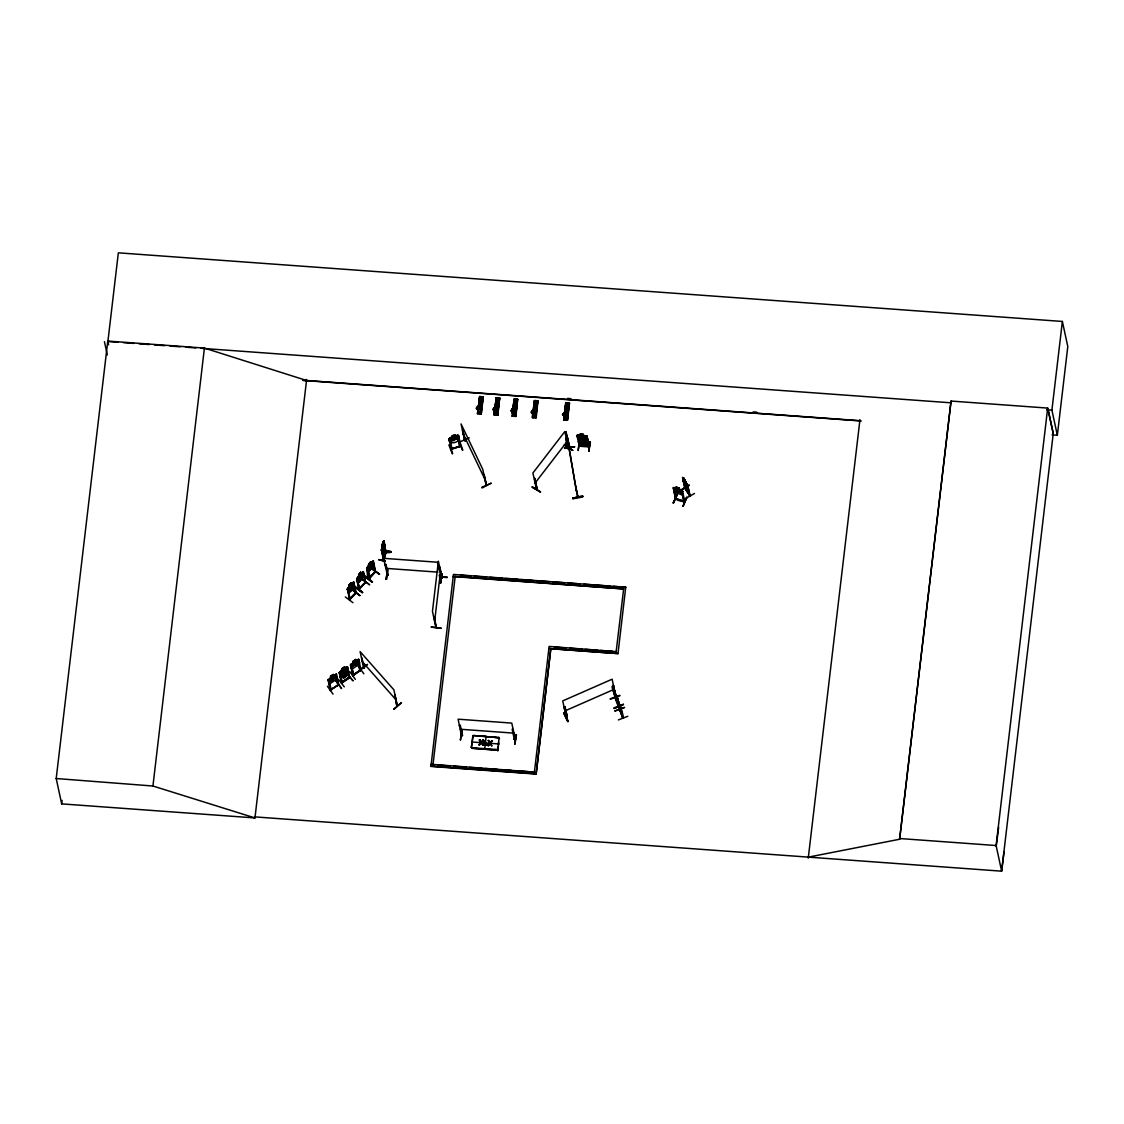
<?xml version="1.0" encoding="UTF-8"?>
<svg xmlns="http://www.w3.org/2000/svg" width="1124" height="1124" viewBox="0 0 1124 1124"><rect width="100%" height="100%" fill="white"/><g stroke="black" fill="none" stroke-linecap="round" stroke-linejoin="round"><path stroke-width="1.5" d="M383.481 560.497L385.771 551.547L383.972 543.187M385.827 552.291L383.41 560.328L383.663 559.302M386.122 551.364L385.462 552.123L385.574 551.266M382.582 550.76L382.778 547.318L382.005 547.809L383.27 542.723L383.101 546.067L383.916 545.533L383.003 546.938C378.704 556.928 405.005 550.886 381.022 550.31M484.261 743.217L487.071 744.13M485.371 742.374L485.175 740.758L484.444 740.997L485.203 740.899M484.093 744.229C485.161 743.638 487.886 744.58 486.804 744.65M462.737 430.787C461.697 426.432 466.095 444.373 464.493 439.976M486.509 484.894L486.256 484.205M486.214 484.444L484.023 474.483L486.537 485.02M578.031 497.075L575.685 486.299M577.947 496.78L577.82 496.007M485.189 741.84L484.402 741.924L485.231 742.261A7.404 6.856 -12.2 0 1 484.556 744.594L485.596 744.552A8.458 7.826 -12.2 0 0 486.509 745.1M441.128 628.035L431.026 627.066L441.086 628.372M384.015 544.676L382.553 550.549L381.963 545.056M567.198 716.62L566.103 717.098M615.643 695.419L614.702 695.77M341.345 682.563L342.174 682.001M339.434 672.321L341.541 683.252L349.719 677.617L341.696 682.844M342.272 682.451L339.996 672.377L339.251 672.897L341.752 683.181M346.796 668.092C346.698 664.481 349.775 680.034 348.623 677.674L341.26 682.577L349.522 676.929M349.002 677.744L349.438 676.985M383.439 560.483L381.556 549.72L387.344 574.898L388.159 574.856L387.106 574.097M383.551 541.375L381.935 545.112L381.542 549.819L383.888 540.855M578.509 437.615L587.473 438.501L577.553 437.995L578.579 437.559M578.27 441.311L579.619 442.561L587.318 443.081L588.189 441.83M579.31 437.826L581.178 438.936L578.734 438.838L587.697 439.723M580.996 438.866C577.834 435.367 585.815 435.283 584.185 439.217L585.927 439.737M584.058 437.967L585.716 438.416L584.297 439.077M586.433 439.315L584.199 439.119M587.318 443.081L579.562 442.505L578.143 450.555L579.296 441.142M587.543 444.303L588.302 443.025L587.459 444.261L579.787 443.811L587.557 444.205M331.046 689.167L330.287 690.038L338.338 684.642M338.254 684.277L337.888 685.514L338.647 685.064L336.441 674.077L328.194 679.528L330.526 690.417L331.13 689.616M338.76 684.966L336.68 676.297M352.655 675.187L353.47 674.864M353.568 675.131L351.938 668.134M360.846 669.482L360.102 670.269M361.029 670.213L352.739 675.65L350.533 664.762L358.781 659.31L359.469 662.767M386.024 564.487L385.082 564.754L386.024 564.487L388.258 574.87M386.08 579.296L387.611 569.713L386.122 579.267M386.642 579.338L387.569 569.727M433.864 616.584L436.281 627.599L434.215 616.612M441.648 577.792C440.243 575.924 438.149 555.031 441.746 577.427M440.032 567.325L439.596 568.14M439.217 575.052L440.088 578.748L439.849 577.933M440.102 578.691L439.962 577.947M442.097 573.858L440.51 583.244L441.69 573.816M436.056 626.532L436.337 627.052M440.594 583.216L441.577 573.647M442.111 578.214L442.224 577.005M440.369 577.019L447.141 577.062L440.411 576.64M460.334 725.359L459.393 725.626L460.334 725.359L462.456 735.813L461.458 735.658L458.114 719.191L511.771 723.097L515.326 739.578C515.747 738.454 511.364 727.116 513.05 729.518M461.894 730.6L460.39 740.168L461.852 730.755M461.669 735.728L461.416 734.97M462.4 735.363L461.711 735.251M462.54 735.04L461.557 735.672M514.342 739.55L512.179 729.139M516.422 734.745L514.82 744.116L516.408 734.731M514.82 744.116L515.846 734.506M306.655 379.448L254.951 817.935L61.679 803.885L56.2 778.525L107.778 341.064L204.413 348.089L306.529 380.474L303.044 380.235L859.846 420.685M61.679 803.885L62.101 800.4M1004.027 852.147L1001.639 871.17L255.078 816.909L254.951 817.935L152.934 786.013L204.413 348.089M434.623 621.375L440.538 571.231M536.148 774.085L550.858 648.408L536.148 774.085L430.928 766.442L453.464 574.434L625.829 587.262L613.437 586.363M433.021 764.432L455.192 576.401L455.403 577.343M477.883 406.284L477.405 406.354M477.152 408.813L477.138 408.953A2.262 0.815 6.7 0 1 477.321 407.661L477.335 407.534A2.262 0.815 6.7 0 0 477.152 408.813L478.304 412.213L480.538 412.368L480.313 409.052A2.262 0.815 6.7 0 0 479.569 407.689L479.555 407.829A2.262 0.815 6.7 0 1 480.299 409.178L480.313 409.052M480.651 413.857L482.126 396.842L483.025 396.8L481.255 413.913L483.306 396.927L479.653 396.491L478.164 413.702M478.669 406.888L479.667 396.575L477.447 413.646L481.311 413.899M478.894 406.902L480.327 396.617L478.979 406.466M479.105 406.86L480.327 396.617M479.189 412.311L479.217 413.182L479.442 411.974M479.681 412.887C477.054 411.918 480.369 415.023 479.695 412.733M483.292 396.927L482.365 396.758L480.131 413.815M483.025 396.814L480.777 413.871M493.872 407.633L495.796 407.914M493.787 410.021L493.773 410.162A2.262 0.815 6.7 0 1 493.942 408.869L493.956 408.743A2.262 0.815 6.7 0 0 493.787 410.021L494.925 413.421L497.159 413.576L496.948 410.26A2.262 0.815 6.7 0 0 496.204 408.897L496.176 409.038A2.262 0.815 6.7 0 1 496.934 410.386L496.948 410.26M494.054 414.854L496.274 397.699L499.646 398.022L497.848 415.107L494.068 414.854L496.302 397.784L497.229 397.952L495.754 409.839M496.274 397.699L494.504 414.882L495.234 414.925L494.532 414.686M495.979 414.32L496.063 413.702M496.316 414.096L495.445 414.756L496.471 414.826L496.33 413.941M498.775 398.051L499.66 398.051L498.761 398.051L497.454 415.093M498.972 398.008L496.808 415.051L497.918 415.121M499.281 398.079L497.37 414.897M497.426 415.079L499.646 398.008L497.623 415.037M472.825 736.065L471.406 747.362L473.162 735.489L499.098 737.78M513.64 408.996L514.202 410.344A2.262 0.815 6.7 0 1 514.975 411.567L515.185 414.897L512.951 414.728L511.799 411.468A2.262 0.815 6.7 0 1 511.968 410.176L511.799 409.038M511.799 411.468L511.813 411.328A2.262 0.815 6.7 0 1 511.982 410.049L511.968 410.176M512.783 416.217L512.488 412.761M513.865 411.145L515.27 399.259L514.089 399.175L512.881 409.361L514.3 399.006L517.672 399.343L515.916 416.428L512.137 416.175L512.727 412.677M512.53 416.189L514.132 399.189L514.975 399.146L513.78 411.145M514.736 399.217L513.246 416.245L512.08 416.161M513.415 411.117L514.975 399.146M514.202 410.344L514.23 410.218A2.262 0.815 6.7 0 1 514.961 411.693L514.975 411.567M513.865 415.641L514.188 414.545M514.328 415.402C511.827 414.349 514.75 417.468 514.356 415.248M517.265 399.399L514.806 416.344L515.719 416.358L517.518 399.413M515.003 416.302L517.026 399.273M515.691 416.344L517.307 399.385L515.396 416.203M484.739 744.495L484.514 740.688M484.613 742.444L484.458 743.273M484.163 744.566L484.992 740.885M484.683 743.133L484.163 744.074M485.161 742.444L485.666 743.245L485.723 742.205M533.352 410.443L532.312 410.344M532.073 412.803L532.059 412.944A2.262 0.815 6.7 0 1 532.228 411.651L532.242 411.524A2.262 0.815 6.7 0 0 532.073 412.803L533.212 416.203L535.446 416.358L535.235 413.042A2.262 0.815 6.7 0 0 534.49 411.693L533.9 410.457M532.593 417.594L533.478 417.721L534.35 400.65L532.355 417.636L534.56 400.481L537.946 400.804L536.204 417.903L532.818 417.468M533.015 417.678L535.235 400.608L534.041 412.62M533.816 412.55L534.827 400.692M535.235 413.042L535.221 413.168A2.262 0.815 6.7 0 0 534.476 411.82L534.49 411.693M534.251 416.723L534.392 415.992L534.378 416.849M534.617 416.723L534.757 417.608L533.577 416.793L534.771 417.454M538.213 400.917L537.047 400.832L535.755 417.875M537.553 400.875L535.712 417.861M537.75 400.889L535.656 417.678M499.07 737.639L497.904 750.621L497.735 747.53M497.525 750.565L497.96 746.462M497.904 750.621L498.157 747.558M498.48 744.819L498.48 742.374M563.363 415.079L563.349 415.22A2.262 0.815 6.7 0 1 563.531 413.927L563.546 413.801A2.262 0.815 6.7 0 0 563.363 415.079L564.515 418.479L566.749 418.634L566.538 415.318A2.262 0.815 6.7 0 0 565.779 413.955L565.765 414.096A2.262 0.815 6.7 0 1 566.524 415.444L566.538 415.318M563.644 419.898L564.824 419.983L563.658 419.912L565.892 402.842L566.805 403.01L565.344 414.897M567.086 420.151L569.222 402.996L567.48 420.179L569.531 403.193L565.864 402.757L563.7 419.926M564.093 419.94L566.819 403.01M565.119 414.826L566.131 402.968M565.541 418.929L565.793 418.367M565.498 418.212L565.667 418.845M565.892 419.154L564.894 418.929L565.035 419.814L566.06 419.884L565.92 418.999M564.122 419.744L567.522 420.165L566.356 420.095L568.561 403.066L569.517 403.193M566.341 420.081L569.236 403.066M616.261 651.625L549.116 646.441L534.195 773.944M577.764 438.697L577.062 435.283L579.253 446.116L589.327 446.467M578.115 435.775L577.16 436.028L578.115 435.775L580.279 446.214M581.909 442.73L580.04 441.634L578.818 435.522L580.377 435.241L579.998 433.85L583.3 434.089L583.454 435.452L586.953 436.098L589.229 446.86L586.967 436L578.017 434.918M580.11 445.385L579.366 446.116L589.299 446.79M586.11 436.674L587.051 436.421L586.11 436.674L588.442 446.312M587.669 439.414L586.728 440.411L587.683 439.315M579.352 445.764C581.782 447.493 591.294 445.048 588.203 446.762M589.819 441.718L588.765 451.328L589.875 441.732M590.409 441.957L588.892 451.314L589.945 441.901M550.69 648.703L618.003 653.606L625.759 586.953M619.619 709.399L619.591 709.623C609.124 669.23 626.194 729.04 614.968 697.597M618.86 706.083L615.278 697.105M616.289 695.278L618.017 704.987M808.254 858.146L859.958 419.659M808.381 857.12L899.621 839.249L951.044 401.057L1047.68 408.082L1053.23 433.709L1001.639 871.17L996.103 845.529L1047.68 408.082M899.621 839.249L951.044 401.057M1052.092 434.862L1057.347 435.255L1051.909 410.148L1062.377 321.45L118.343 252.83L107.89 341.541L118.231 342.286M1057.347 435.255L1067.8 346.557L1062.377 321.45M996.257 846.26L998.646 827.25M622.808 718.039C615.123 686.076 629.651 736.332 619.984 710.382L617.61 699.311M622.513 717.351L620.757 707.165M486.875 744.018L484.809 743.484M536.274 488.785L537.202 488.28L536.584 489.46L532.874 473.049L564.824 431.574L568.379 447.633L567.718 448.504L568.575 448.012M385.251 560.918L378.69 559.611L385.181 561.55M451.089 449.15L460.531 445.778M451.005 448.785L459.955 446.523L457.651 436.421L458.395 435.817M455.122 436.056L458.452 435.325C459.604 440.987 461.276 445.497 459.927 446.467M459.604 446.186L460.573 445.849M484.261 743.793L484.767 743.329M364.429 667.74L364.021 668.373L363.783 667.15M363.895 667.192L364.443 668.162L363.319 662.963M396.702 705.366L394.875 695.053L396.8 705.408M394.875 695.053L397.165 705.535M532.284 486.762L540.461 491.876M353.99 587.388L353.737 581.937L352.936 582.485M382.694 542.948L382.244 544.775M386.136 551.519L383.832 560.764L381.893 549.791M383.734 542.4L383.453 541.346M441.788 576.879L441.606 577.862M535.881 408.124L536.092 407.225M566.089 409.403L566.131 410.316M498.143 748.893L497.876 749.947M484.908 744.397L485.343 743.442L486.032 744.51A1.728 1.602 -12.2 0 0 485.287 744.074L485.413 743.442M368.588 578.467L369.529 578.073M374.643 572.257L375.163 571.231M365.497 582.091L364.64 582.934L365.581 582.063M372.55 581.951L364.935 575.755M566.384 716.986C568.238 717.126 565.386 710.747 564.866 706.631L564.037 707.01L566.384 717.421L562.717 700.898L612.144 679.205L616.064 698.215L614.983 695.545M567.17 717.014L566.819 716.269M616.992 700.716L613.901 691.808M615.685 695.32L614.758 695.7M615.924 696.22L614.477 692.581M569.376 447.338L569.629 448.729L565.99 431.658L577.666 497.342L577.427 496.049M339.982 674.85L340.656 672.897M340.066 674.793L340.713 672.967L346.993 668.583L340.642 672.981M347.513 672.026L348.257 670.157M343.649 670.592L345.658 667.979L344.253 670.578L346.276 670.719M336.399 679.247L337.06 677.449M351.362 663.75L350.533 664.762L351.32 668.162L352.43 668.822L358.893 664.565L359.413 662.682M358.893 664.565L359.568 662.71M685.528 488.209C681.228 484.795 699.198 507.922 684.994 487.451M687.495 484.95C694.491 518.529 682.394 462.849 690.15 495.67M451.258 449.08L451.918 448.757M460.657 446.2L451.244 449.488L449.01 439.062L449.881 438.767L452.101 449.249L452.073 448.406M679.037 488.041L679.36 489.376C689.855 493.534 668.625 485.273 676.381 488.392L676.044 486.987L679.135 488.041L681.439 492.523L677.224 492.003L675.468 490.486L674.976 488.181L676.423 488.294M674.26 489.095L673.543 488.49L676.606 498.592M676.269 488.322L676.002 487.085M683.252 494.181L682.563 495.08L675.369 492.509M673.164 502.92L677.435 494.223L673.164 502.892M673.585 503.032L677.294 494.153M681.776 491.652L682.76 491.638L681.776 491.652L684.01 501.824L684.853 502.063L682.479 490.752M675.594 498.564L684.923 501.683L683.884 501.374M683.996 501.023L684.01 501.824L681.903 491.343M683.041 506.095L686.806 497.229L683.097 506.109M683.083 506.306L686.862 497.258M338.436 679.388L344.295 686.862M333.041 694.112L327.407 686.244M621.277 710.635L618.059 702.064M536.204 488.828L537.188 488.336M536.274 489.193L536.963 488.406L536.752 489.319M567.634 448.139L568.66 447.816L566.145 437.672L568.07 448.602L568.168 447.31M383.72 559.766L381.57 549.734M453.984 438.079L456.358 436.028L454.672 438.135L457.089 438.824L454.096 438.627L451.595 440.734L453.379 438.585L451.103 437.854L454.096 438.093M348.862 592.798C358.935 580.125 352.36 593.008 347.948 592.474L347.794 587.908L353.737 581.937L356.083 592.826L349.353 599.654L349.775 598.628M357.376 577.497L356.814 578.762L359.006 589.622L365.567 582.415L363.389 571.596L357.418 577.553M366.761 568.182L373.28 561.115M452.213 437.18L450.738 438.135L451.23 440.439L453.014 440.875L457.313 438.332L456.808 436.028L455.15 436.154L454.939 434.749L451.806 435.831L452.213 437.18L449.923 437.812C446.298 443.235 454.981 444.444 458.395 440.341L459.168 438.641L458.48 435.424L457.215 435.339M458.395 440.341L459.168 438.641M464.535 440.172L461.051 423.917L482.758 469.298L486.2 485.512M485.793 484.416L486.594 485.259M613.016 689.433L616.444 697.92M568.154 721.482L564.023 712.813M348.609 677.561L349.325 677.013M383.439 541.431L383.916 540.742L385.799 551.448M479.878 403.137L479.808 403.895M496.429 404.57L497.82 404.514M368.658 578.396L369.065 579.015L375.585 571.737M375.599 571.821L373.351 561.017L372.381 561.424M349.986 598.952L347.611 589.018L349.353 599.654M355.058 592.896L355.507 592.25M358.753 589.271L365.539 582.513M359.554 588.653L358.584 588.976L364.738 582.752M365.651 582.429L363.502 573.83M618.045 705.184L618.776 705.788L615.643 698.032M449.417 444.879L452.705 453.506M358.992 575.895L357.98 577.497L358.486 579.801L359.792 579.605L362.729 575.193L362.223 572.889L361.043 573.662L360.748 572.242L358.556 574.631L358.823 575.867L358.64 574.589L360.748 572.242M368.953 565.316L367.941 566.918L368.433 569.222L371.805 566.791L372.676 564.613L372.184 562.309L371.004 563.082L370.653 561.789M620.364 710.143L617.483 699.451M622.499 717L622.851 717.843M684.741 488.125L682.521 477.335L685.134 480.665M349.1 599.218L355.802 592.531L353.568 582.555L352.964 583.216L355.367 593.107M372.255 582.33L364.64 576.303L372.269 582.26M345.349 596.97L352.978 602.717M362.265 592.854L354.678 586.84L362.574 592.292M354.959 586.307L362.616 592.503M362.56 592.306L354.65 586.911M440.018 578.326L441.044 578.382L439.835 578.312M348.665 672.503L341.71 677.786M348.819 672.545L346.136 674.779M343.846 677.856L343.522 676.55L342.075 677.069L341.57 674.765L342.722 672.84L346.81 671.14L346.473 676.086L343.705 677.884L343.438 676.648L340.628 678.081L339.504 672.405L342.019 670.143L341.696 668.822L344.408 666.953L344.647 668.373L346.094 667.853L346.599 670.157L342.932 673.824L341.359 673.768L340.853 671.464L341.851 668.878M537.188 488.673L534.729 478.445L536.794 489.347M534.476 479.33L535.01 478.627M565.892 438.571L566.426 437.854M572.622 450.373L564.417 445.09L572.608 450.12M535.052 483.095L567.002 441.62M465.28 440.777L462.695 429.874M479.428 739.845C483.812 746.631 477.307 738.889 480.229 739.901L481.311 742.163L482.786 740.084C486.074 739.62 477.672 746.027 483.559 740.14M491.595 740.73C491.23 742.739 487.985 744.819 492.368 740.786M482.969 745.114L481.1 742.978L478.838 745.015L480.763 742.444M479.597 745.071L481.1 742.978M491.792 745.76L489.909 743.61L488.406 745.718L487.605 745.451L489.586 743.09L487.605 745.451M488.406 745.718L489.909 743.61M366.564 568.716C373.941 577.862 366.087 585.857 367.436 568.266M372.466 562.225C373.393 560.033 374.573 573.746 375.023 572.425M371.623 568.646L379.631 574.209L371.707 568.519M369.346 577.764L375.247 571.596M367.365 566.974L370.709 561.663L371.004 563.082M370.794 561.733L368.517 564.051M359.132 589.482L356.589 579.282L357.193 578.621L359.554 588.554M362.532 572.818L363.403 572.369L365.075 583.019M347.611 589.018L347.007 589.678M353.217 583.426L353.568 582.555M357.446 578.832L356.589 579.282M367.014 569.348L373.632 562.197M358.43 582.401C360.411 582.625 365.75 571.189 363.474 576.907L358.387 582.499L356.73 578.691M368.433 571.976L373.604 566.398L373.983 564.262L373.519 566.398C373.505 568.66 365.82 572.299 368.475 571.877M349.55 599.893L356.013 592.854M359.736 595.636L352.135 589.636L359.722 595.397M361.675 579.015L369.684 584.831L361.717 578.986M619.535 709.033L622.893 718.11M511.785 409.178L513.373 409.038M514.834 405.413L514.708 406.691M514.694 406.621L515.747 406.438L515.41 405.385M567.184 410.401L566.777 409.094M472.853 736.206L473.724 735.672M497.96 749.343L497.651 750.073M564.417 444.837L572.692 450.232M361.029 669.834L352.796 675.664L353.259 674.442M388.159 574.856L387.063 574.42L387.963 574.589M440.032 578.312L440.973 578.017M440.875 578.734L440.172 574.786M514.469 739.086L515.368 739.255L514.132 739.128M515.185 739.606L514.314 739.508M349.704 671.52L355.353 679.374M536.907 488.49L534.729 478.445M449.164 438.683L450.022 437.938M680.526 490.275L678.854 490.963L681.214 493.085L678.25 491.005L675.847 491.3L677.575 490.542L675.299 488.49L678.179 490.471L680.498 490.303L689.251 485.287L680.554 490.415L689.209 485.147M369.403 578.031L367.534 569.727M359.216 588.681L357.544 580.293M379.252 574.364L371.58 568.449M352.135 589.383L359.821 595.509M684.066 501.304L684.586 501.683M361.689 657.484L364.457 667.979M365.946 665.113L359.385 670.241L367.534 664.368L359.736 670.649M395.451 695.686L394.608 695.264M393.962 709.37L401.451 702.641L393.709 709.075M369.037 578.551L375.5 571.371M369.108 578.916L366.761 568.042M355.437 593.472L353.315 584.887M582.401 437.306L579.801 438.29L581.642 436.983L579.239 435.452L582.274 436.814L584.789 435.817L583.005 437.081L585.52 438.669L582.71 439.484L579.745 438.177L582.12 439.723L580.279 441.058L582.878 440.032L585.983 441.409L583.482 439.807L585.309 438.571L584.48 438.444M343.789 677.786L346.473 676.086M344.731 668.274L346.487 667.066L339.406 672.447M340.207 672.644L339.251 672.897M343.691 670.663L341.134 671.098L343.129 671.351L342.089 673.782M347.457 671.941L341.232 676.409L347.597 672.026M346.782 673.669L353.091 680.863L346.782 673.431M330.582 676.03L333.392 674.302L333.575 675.636L335.036 675.145L335.542 677.449L331.805 681.046L330.217 680.961L330.582 676.03L330.849 677.266M352.922 661.263L355.676 659.451L355.915 660.87L357.39 660.378L357.882 662.682L356.73 664.579L352.571 666.195L352.992 661.348M338.366 684.685L330.386 690.403L328.11 680.048L328.868 679.542M335.556 675.117L336.512 674.892L335.753 675.384L337.973 685.443L331.06 689.265M351.208 664.776L350.449 665.282L351.405 665.043L353.554 675.229M358.106 660.617C358.809 656.936 358.992 674.709 360.748 669.539M353.414 674.498L359.933 670.199M341.513 688.562L335.837 680.694L341.527 688.324M363.853 673.796L358.177 665.928M486.608 745.001L486.566 744.945A8.458 7.826 -12.2 0 1 485.554 744.383M568.182 721.285L563.981 713.023M567.732 721.678L563.644 713.178M586.208 440.72L581.684 441.409L579.829 440.327M585 442.926L586.433 442.041L585.197 435.986L583.454 435.452M480.805 404.233L480.369 402.842L480.229 404.261M497.426 405.441L497.806 404.443M514.68 405.581L515.424 405.455M497.777 749.525L471.715 747.769M682.956 477.714C694.393 497.763 677.983 466.783 685.781 482.126M685.204 488.434L682.647 478.037L683.42 478.571M683.322 478.796L684.094 479.512M683.926 482.73L683.237 480.636L687.958 488.828M687.551 485.175L686.848 483.826M685.724 498.48L694.463 493.464M675.538 498.143L676.522 498.382M684.755 502.007C673.964 499.604 675.482 500.405 674.4 488.785M448.982 445.048L452.284 453.857M349.114 678.151L347.681 672.855M362.532 572.004L363.389 571.596M511.884 409.08L512.797 408.939M459.997 441.858L469.284 437.84M484.402 475.255L483.699 474.637M491.033 483.208L481.789 487.31L482.056 487.985L491.062 483.264M564.178 707.305L564.866 706.631M615.292 697.47L612.622 685.682L613.465 685.317L615.938 696.36L613.802 691.752L616.345 699.325L613.704 690.824M613.606 685.612L612.622 685.682M613.732 691.218L618.369 699.465L613.746 690.993M566.468 717.351L567.283 716.929L565.007 706.926M615.769 695.644L614.617 695.405M564.88 710.944L614.308 689.251M578.748 438.725L577.778 439.217L578.804 438.782M577.048 435.381L578.073 434.96M616.64 699.648L615.306 697.147M613.718 692.721C608.168 675.496 619.24 700.702 613.156 688.422M612.861 687.452L616.05 695.573L614.87 692.173M613.929 692.412L613.409 690.248L616.739 699.1M616.612 696.065L615.966 695.405M610.192 698.819L619.689 695.278M610.346 699.198L619.886 695.756M615.32 698.468L613.479 688.127M613.887 707.909L623.356 704.27M618.228 701.236L620.574 708.443L618.341 701.306M619.043 702.893L620.603 707.418L619.31 704.13M618.86 704.088L620.42 708.232L620.125 705.956M621.052 707.951L620.434 707.277M624.508 707.403L614.968 710.916M627.838 716.269L618.355 719.936M449.965 437.91L457.243 435.283M459.042 441.353L462.357 450.162M482.126 396.842L480.749 413.688M477.433 413.646L478.36 410.274L477.911 413.477M494.953 414.812L497.244 397.952M569.053 403.165L566.96 419.954M564.529 419.87L565.695 402.94M497.019 404.12L496.443 405.104L497.412 405.371M613.802 691.148L617.989 699.62M346.389 667.052L347.541 666.841L348.721 672.588M346.459 667.122L347.457 666.911L349.69 677.758M579.324 438.009L580.883 437.7M579.548 439.329L581.108 439.02M358.753 659.465L357.727 659.507M335.345 674.344L336.498 674.161M569.938 447.816L567.297 437.756L569.98 448.673M564.543 448.069L574.631 446.776L564.543 448.054M564.613 448.448L574.631 446.776M572.931 498.719C581.431 494.588 590.55 496.274 572.931 498.691M572.818 498.072L582.794 496.232M582.85 496.527L572.804 497.988M459.576 441.367L462.863 450.19M451.342 449.445L451.174 448.617M479.667 396.575L480.594 396.744M496.934 397.882L494.293 414.77M516.843 399.371L517.953 399.442M477.602 406.438L478.726 406.523M494.237 407.647L495.6 407.815M564.093 412.55L563.531 413.927M563.812 412.705L565.765 414.096M674.372 487.591L673.276 487.704L675.496 498.817M674.33 487.69L673.318 487.605L675.622 498.508L683.926 501.093M472.249 748.205L497.637 750.214M464.732 439.47L465.322 440.65L464.872 439.835M580.616 436.576L583.693 436.772M580.982 438.121L584.058 438.304M581.192 439.442L584.283 439.624L584.775 441.929L581.698 441.746L580.462 435.648L583.539 435.873L584.564 440.622L581.473 440.425M440.327 576.935L447.085 577.581M440.06 577.905L440.861 578.003M440.004 578.635L440.903 578.705L440.13 575.109M461.641 734.885L462.428 735.04L461.627 734.927M514.385 738.777L515.284 738.875M123.415 342.665L133.77 343.41M138.94 343.789L149.295 344.548M154.48 344.928L164.821 345.672M170.005 346.052L180.36 346.796M185.53 347.175L195.885 347.934M201.07 348.3L951.087 402.813M1046.697 409.768L1051.909 410.148M567.55 398.416L571.048 398.669M753.15 411.904L756.649 412.157M302.735 380.404L861.251 420.994M482.828 398.542L479.47 398.303M499.449 399.751L496.091 399.512M514.118 400.818L517.462 400.973M537.736 402.533L534.378 402.294M479.33 399.456L482.674 399.61M495.965 400.664L499.295 400.818M517.335 402.209L513.991 401.971M534.251 403.446L537.581 403.6M565.541 405.708L568.885 405.876M482.294 402.94L478.936 402.701M498.93 404.162L495.572 403.909M513.598 405.216L516.928 405.385M537.216 406.944L533.858 406.691M568.519 409.206L565.161 408.967M478.318 412.072L480.552 412.241M578.003 435.016L580.391 435.128M383.79 558.333L437.447 562.225L439.259 570.599M385.968 568.365L437.896 572.144M460.475 575.249L470.914 576.008M474.384 576.261L486.552 577.146M490.022 577.399L502.189 578.284M505.674 578.537L517.841 579.422M521.311 579.675L533.478 580.56M536.963 580.813L549.13 581.684M552.601 581.937L564.768 582.822M568.252 583.075L580.42 583.96M583.89 584.213L609.967 586.11M455.051 576.696L623.651 588.948L453.239 576.261L453.45 577.202M554.343 647.129L566.384 648M569.826 648.253L581.867 649.124M585.309 649.377L597.35 650.248M600.778 650.501L612.819 651.386M460.278 729.237L513.935 733.143M473.696 735.532L498.873 737.667M476.871 736.037L486.102 736.304L484.711 749.258M492.41 737.175L498.635 737.625M489.038 740.547L488.238 740.491L490.134 742.795M479.47 740.056L480.229 739.901M483.601 740.351L482.786 740.084M491.652 740.941L492.41 740.997M497.145 750.158L472.277 748.345L471.392 747.418M431.138 764.601L434.637 764.868M438.135 765.121L450.387 766.006M453.899 766.259L466.151 767.144M469.649 767.411L481.901 768.296M485.399 768.549L497.651 769.434M501.149 769.701L511.659 770.46M516.899 770.839L527.409 771.598M530.907 771.851L534.406 772.118L431.068 764.292L431.279 765.233M430.857 766.118L536.078 773.762M899.467 838.504L996.103 845.529M56.2 778.525L152.934 786.013M343.761 671.225L345.447 671.393M689.771 495.881L684.755 487.816M683.982 500.939L684.024 501.782M382.272 553.022C384.506 555.368 384.773 538.958 384.506 546.334M382.638 550.662L390.871 552.165M385.307 561.045L378.69 559.597M464.872 439.624L464.914 440.833M615.25 697.189L615.278 698.201L614.912 697.428M360.186 670.719L358.992 665.38M498.789 737.26L499.506 738.609M472.024 748.303L471.321 746.94M348.946 592.868L347.948 592.474M340.151 675.608L341.289 676.325L340.122 675.763M351.32 668.162L352.486 668.738M328.967 682.928L330.147 683.504M328.911 682.844L330.091 683.589L336.54 679.332L337.214 677.477M485.189 742.023A7.404 6.856 -12.2 0 1 484.514 744.425L484.641 744.65M372.48 561.424L371.061 562.969M351.447 583.89L351.264 582.71L351.461 584.073L352.655 583.286L353.147 585.59L352.262 587.782L348.904 590.212L349.157 585.056L349.255 586.264M347.752 587.894L347.147 589.102M495.81 407.773L496.176 409.038M364.007 667.53L364.162 668.373M578.509 442.42L579.858 443.783M614.069 691.569L613.493 688.857L616.036 696.416M397.629 705.689L396.702 704.945L397.517 705.268M362.279 661.629L396.027 699.845M675.384 492.593L674.035 490.921L675.327 492.607M341.696 668.822L344.464 667.038L344.59 668.288M355.943 660.687L355.676 659.451M328.11 680.048L329.065 679.809L331.201 689.995M687.143 486.397L683.659 479.077L687.143 486.383M615.109 698.046L612.692 686.947M687.2 485.132L687.649 485.849M616.865 700.673L615.348 694.927M534.223 410.667L534.476 411.82M685.64 482.14L687.059 486.158L683.813 481.1M490.415 743.119L491.834 745.957M481.606 742.472L483.025 745.324M488.238 740.491L489.628 743.301M564.051 712.799L568.238 721.482M613.212 688.52L613.69 689.546M463.214 433.962L484.922 479.33M617.821 700.336L618.27 701.376M569.812 447.464L569.966 448.574M624.508 707.502L614.997 711.028M614.491 692.173L615.573 695.925M617.596 699.226L618.888 702.556M617.483 699.269L620.012 705.998M619.928 710.115L622.513 716.971M455.206 435.986L454.855 434.819M449.881 438.767L449.01 439.062M614.772 692.215L615.432 694.056M511.813 411.328L512.966 414.601M618.312 702.641L619.071 705.085M1048.242 410.105L1053.258 433.344M685.724 482.547L686.216 484.851L684.165 480.103M683.828 478.276L684.066 479.695M684.502 483.601L685.64 488.701M623.862 587.121L615.98 653.142M583.201 436.829L581.22 436.716M583.412 438.149L581.431 438.023M569.025 404.724L565.681 404.57M618.003 653.606L548.976 648.576M567.676 447.928L567.999 448.687M565.611 438.374L567.718 448.504M619.38 704.481L619.872 706.785M616.05 698.678L616.359 700.041M532.045 410.625L532.228 411.651M497.581 413.168L494.743 412.958M493.759 407.843L493.942 408.869M479.372 406.79L479.555 407.829M477.138 406.635L477.321 407.661M457.889 437.784L459.716 446.495M498.873 743.962L472.038 742.009M442.097 578.312L438.374 561.199L432.459 611.33L435.859 627.375M383.916 540.742L384.605 544.157M385.883 552.544L382.792 542.105M383.762 544.016L385.546 552.488M383.144 543.89L382.933 549.032L382.427 546.714M373.07 561.564L375.472 571.919M370.414 562.45L369.094 563.883M368.602 564.009L368.869 565.344M397.418 706.027L393.864 689.799L360.102 651.597L363.572 667.881M366.846 568.112L367.548 571.399M360.692 572.369L360.959 573.605M347.878 589.229L350.056 599.275M358.697 659.381L361.001 670.297M345.813 676.142L344.183 677.266M107.778 341.064L108.606 344.857M104.434 341.654L107.314 354.931M567.648 437.7L567.789 438.529M568.154 441.704L576.331 491.146M485.329 744.229A1.728 1.602 -12.2 0 1 486.06 744.678M352.95 586.25L350.786 587.178L349.142 590.451L350.267 587.416L348.58 587.501L350.632 586.672L352.262 583.511L351.18 586.433L352.95 586.25M362.532 575.853L360.368 576.781L358.725 580.04L359.835 577.005C355.887 579.253 365.202 569.067 360.748 576.036L362.532 575.853M341.808 674.105L343.916 674.33L342.511 676.943L344.562 674.217L347.035 673.81L345.04 673.571L346.529 670.902L344.408 673.697L341.808 674.105M540.489 492.017L532.045 487.099L540.546 492.003M335.317 678.025L332.676 678.46L330.54 681.228L332.03 678.573C327.182 680.343 338.436 672.264 333.168 677.828L335.317 678.025M357.657 663.258L355.015 663.694L352.894 666.462L354.369 663.806L352.346 663.539L354.987 663.16L356.94 660.49L355.507 663.062L357.657 663.258M351.18 582.654L348.988 585.028L351.264 582.71M350.885 583.44L349.648 585.281L350.885 583.44M360.453 573.029L359.216 574.884L360.453 573.029M351.559 584.48L349.508 586.714L350 589.018L352.051 586.784L351.559 584.48M361.127 574.083L359.076 576.303L359.582 578.607L361.633 576.387L361.127 574.083M371.089 563.489L369.037 565.723L369.543 568.027L371.58 565.808L371.089 563.489M345.237 671.084L342.722 672.84L342.216 670.536L344.745 668.78L345.237 671.098M345.953 674.386L343.424 676.128L342.932 673.824L345.447 672.082L345.953 674.386M343.972 667.656L342.441 669.187L343.972 667.656M332.887 674.906L331.327 676.409L332.887 674.906M355.24 660.139L353.681 661.643L355.24 660.139M333.659 676.044L331.102 677.744L331.594 680.048L334.165 678.362L333.659 676.044M356.013 661.291L353.442 662.977L353.948 665.282L356.505 663.596L356.013 661.291M623.413 704.495L614.097 708.527L623.399 704.481M454.405 435.311L452.607 436.379L454.405 435.311M455.248 436.562L452.312 437.587L452.803 439.891L455.74 438.88L455.248 436.562M482.463 401.324L479.105 401.085L482.463 401.324M499.098 402.533L495.74 402.294L499.098 402.533M517.124 403.853L513.766 403.6L517.124 403.853M537.384 405.314L534.026 405.076L537.398 405.413M568.674 407.591L565.33 407.352L568.702 407.689M482.07 404.584L478.726 404.345L482.098 404.668M498.705 405.792L495.347 405.553L498.719 405.876M516.731 407.099L513.373 406.86L516.731 407.099M536.991 408.574L533.633 408.335L536.991 408.574M568.294 410.85L564.936 410.611L568.294 410.85M512.684 413.927L515.874 414.587L512.684 413.927M532.959 415.388L536.148 416.049L532.959 415.388M564.248 417.664L567.437 418.325L564.248 417.664M582.682 434.384L580.701 434.243L582.682 434.384M678.573 488.083L676.718 487.451L678.573 488.083M679.388 489.699L676.508 488.715L677.013 491.019L679.894 492.003L679.388 489.699M348.103 669.23L346.88 668.583L348.004 669.3"/></g></svg>
